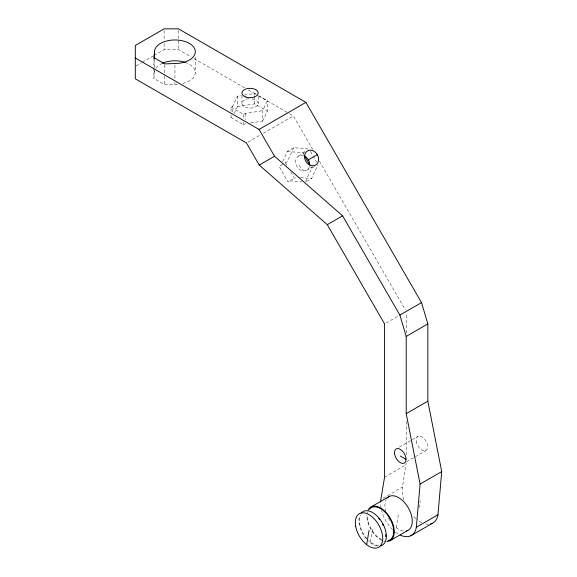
<?xml version="1.0" encoding="UTF-8"?>
<svg xmlns="http://www.w3.org/2000/svg" width="577" height="577" viewBox="0 0 577 577"><rect width="100%" height="100%" fill="white"/><g stroke="black" fill="none" stroke-linecap="round" stroke-linejoin="round"><path stroke-width="0.43" stroke-dasharray="2.88 2.16" d="M403.712 499.776A25.489 14.713 60 0 1 402.465 487.06L406.208 462.884M406.208 454.77L406.208 420.51M406.208 333.066L406.208 313.232M177.601 84.22A20.39 11.771 0 0 1 174.939 84.321L164.77 84.711L153.886 78.422L154.549 72.551A20.39 11.771 0 0 1 154.73 71.014M370.347 542.034L372.634 528.388M396.204 527.609L398.584 513.407M419.075 507.717L420.215 500.915M282.694 161.495L287.36 151.362L293.736 147.683L309.121 149.097M293.736 147.683L287.267 161.711L283.343 163.983M314.501 166.594L311.667 168.232L305.204 182.26L311.573 178.581L318.042 164.546M232.812 112.162L232.812 106.096L237.428 96.143L240.876 95.609M234.233 113.438L237.428 106.55L237.428 96.143M250.598 122.988L262.658 121.12L262.658 110.712L267.274 100.766L259.116 96.049M262.658 121.12L267.274 111.166L267.274 100.766M136.071 65.857L141.524 62.705M142.303 62.258L153.215 55.962M153.994 55.507L164.128 49.658L178.545 49.658L190.958 56.827M231.009 111.469L231.009 107.134L232.812 106.096M231.009 114.938L231.009 117.542L232.812 116.504M231.009 107.134L243.624 114.419L245.427 113.38L262.658 110.712M231.009 117.542L243.624 124.827L245.427 123.781M248.031 142.115L260.321 135.018M263.393 133.244L293.347 115.948L312.684 149.436M282.636 164.387L279.095 166.436L288.017 181.885L295.59 177.514M287.36 151.362L302.745 152.775L304.872 151.549M298.576 156.064L304.526 152.631M306.733 170.193L312.676 166.76M386.128 323.026L398.483 315.886M399.27 447.139L411.625 440.006M412.396 439.559L417.806 436.443M406.648 461.715L425.963 450.565M384.585 477.172L406.208 464.687M383.157 498.203L402.465 487.06M244.323 95.075L254.659 93.481L256.145 94.34M237.428 106.55L254.659 103.882L267.274 111.166M300.466 177.557L311.573 178.581M289.82 180.846L301.785 181.95M194.06 58.616L245.254 88.18M248.355 89.969L257.667 95.342M258.446 95.789L288.695 113.258M289.474 113.705L293.347 115.948M299.052 165.21L303.3 170.915M319.427 161.12L405.314 309.871M310.455 151.419L316.701 162.231M302.745 152.775L303.639 154.319M310.779 166.681L311.667 168.232M285.464 162.757L286.805 165.072M290.815 172.025L294.385 178.206M258.2 96.489L258.2 103.427M254.659 93.481L254.659 95.212M254.659 96.078L254.659 103.882M245.427 113.38L245.427 119.446M243.624 114.419L243.624 118.754M243.624 122.223L243.624 124.827M241.886 95.623L241.886 103.427M195.336 56.943L195.336 72.551M178.545 30.581L178.545 49.658M174.939 65.244L174.939 79.121M174.939 82.59L174.939 84.321M164.77 64.768L164.77 75.169M164.77 76.034L164.77 84.711M164.128 30.581L164.128 40.123M164.128 43.592L164.128 49.658M154.549 59.546L154.549 68.216M154.549 69.081L154.549 72.551M153.886 57.613L153.886 78.422M309.402 166.71A8.157 6.657 60 0 1 300.855 170.222A8.157 6.657 60 0 1 295.749 160.168A8.157 6.657 60 0 1 303.848 155.783M252.156 98.883A8.157 4.71 0 0 1 256.513 106.298A8.157 4.71 0 0 1 242.982 105.786A8.157 4.71 0 0 1 248.975 98.761M428.531 524.183A25.489 14.713 60 0 1 424.874 523.714M421.78 522.56A25.489 14.713 60 0 1 417.084 519.603M415.93 518.658A25.489 14.713 60 0 1 412.598 515.384M397.798 533.739A25.489 14.713 60 0 1 395.454 532.095M392.605 529.585A25.489 14.713 60 0 1 381.649 510.746M380.993 507.753A25.489 14.713 60 0 1 380.56 502.769M185.138 62.359A20.39 11.771 0 0 1 195.293 73.322A20.39 11.771 0 0 1 182.743 83.427M156.107 68.043A20.39 11.771 0 0 1 161.834 63.535M377.315 545.957A19.373 11.187 60 0 1 368.515 541.096M366.308 538.767A19.373 11.187 60 0 1 359.572 516.09M378.707 545.373A18.608 10.739 60 0 1 368.674 540.591M367.073 538.947A18.608 10.739 60 0 1 360.712 515.081M381.707 539.603A18.608 10.739 60 0 1 367.419 515.557M403.273 530.97A19.373 11.187 60 0 1 394.466 526.109M389.778 520.44A19.373 11.187 60 0 1 387.715 516.761M385.717 511.381A19.373 11.187 60 0 1 386.172 499.552M385.248 541.377A19.373 11.187 60 0 1 383.525 540.966M381.758 540.252A19.373 11.187 60 0 1 366.878 515.218M367.073 513.278A19.373 11.187 60 0 1 367.333 512.08M416.161 441.073A8.157 4.71 60 0 0 425.393 450.817A8.157 4.71 60 0 0 424.088 438.628A8.157 4.71 60 0 0 416.161 441.073"/><path stroke-width="0.87" d="M400.157 535.045A25.489 14.713 60 0 0 416.334 527.263L420.085 484.081L406.208 413.644L406.208 336.405L399.875 315.092L342.579 215.834L274.529 156.244L259.059 129.443L135.292 57.981M430.55 523.938A25.489 14.713 60 0 0 437.965 514.778L441.708 471.597L427.838 401.159L427.838 323.913L421.506 302.6L305.911 102.389L178.545 28.85L164.128 28.85L135.292 45.496L135.292 78.797L246.494 142.995L259.239 165.072L327.282 224.669L384.585 323.913L384.585 477.172L380.834 499.545A25.489 14.713 60 0 0 380.582 502.098M154.549 51.742L153.886 57.613L164.77 63.896L174.939 63.513A20.39 11.771 0 0 0 195.336 51.742A20.39 11.771 0 0 0 174.939 39.964A20.39 11.771 0 0 0 154.549 51.742L154.549 58.674M366.647 544.674L369.028 530.472M259.059 129.443L305.911 102.389M259.239 165.072L274.529 156.244M307.974 160.06L317.343 154.65M327.282 224.669L342.579 215.834M399.875 315.092L421.506 302.6M406.208 336.405L427.838 323.913M406.208 413.644L427.838 401.159M371.307 506.808L389.331 496.4M420.085 484.081L441.708 471.597M389.814 540.815L407.838 530.407M416.334 527.263L437.965 514.778M410.759 535.781L432.389 523.289M400.258 455.989L406.02 459.321M304.533 155.869L309.885 165.137M304.75 156.187A8.157 6.657 60 0 1 309.712 164.791M162.526 63.21A20.39 11.771 0 0 1 185.138 62.359M361.079 513.22A19.373 11.187 60 0 1 382.104 522.43A19.373 11.187 60 0 1 380.488 545.878M378.707 518.42A18.608 10.739 60 0 1 379.702 519.653M382.335 523.728A18.608 10.739 60 0 1 383.07 525.164M385.739 534.634A18.608 10.739 60 0 1 385.775 536.639M369.468 509.239A18.608 10.739 60 0 1 389.663 518.088A18.608 10.739 60 0 1 388.112 540.613M368.148 509.96A19.373 11.187 60 0 1 390.038 517.85A19.373 11.187 60 0 1 386.886 541.493M387.03 498.239A19.373 11.187 60 0 1 408.054 507.45A19.373 11.187 60 0 1 406.439 530.898M245.968 97.102A8.157 4.71 0 0 0 258.2 93.027A8.157 4.71 0 0 0 245.968 88.945A8.157 4.71 0 0 0 245.968 97.102M394.538 453.558A8.157 4.71 60 0 0 403.77 463.302A8.157 4.71 60 0 0 402.465 451.113A8.157 4.71 60 0 0 394.538 453.558M304.519 156.324A8.157 6.657 60 0 0 314.869 165.419A8.157 6.657 60 0 0 315.345 152.205A8.157 6.657 60 0 0 304.519 156.324M355.656 526.174A19.373 11.187 60 0 0 378.281 547.472A19.373 11.187 60 0 0 373.146 517.764A19.373 11.187 60 0 0 355.656 526.174"/></g></svg>
